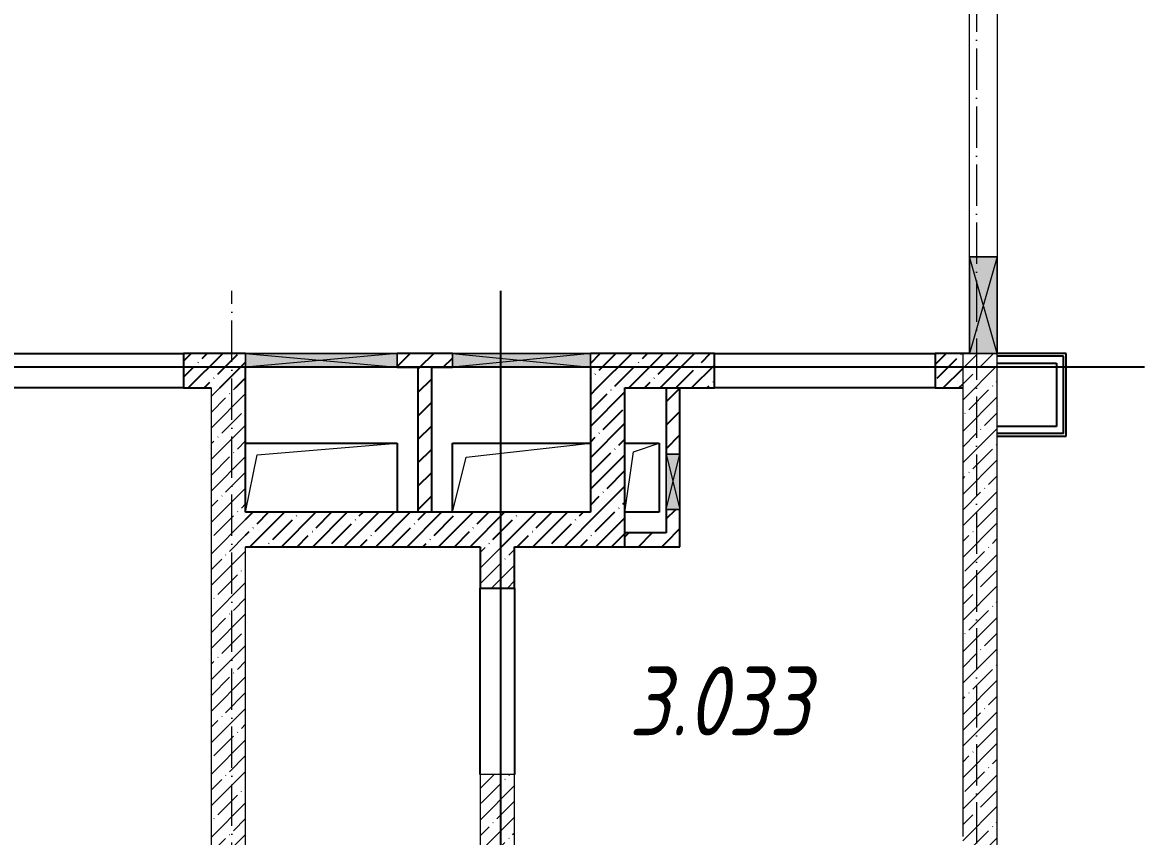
# Model space of a CAD drawing. Header units: millimetres. Extents: x -401725 to 250493, y 305116 to 802890.
# Drawn here: x 224611 to 232748, y 461597 to 467496 of the extents above; entities that cross this region are included whole.
import ezdxf

# ---------------------------------------------------------------- set-up
doc = ezdxf.new("R2010")
doc.units = ezdxf.units.MM
doc.linetypes.add('50_200_ШТРИХ_1Т_ш5_п1_п1_', pattern=[700, 500, -100, 0, -100])
for name, color, linetype, lineweight in [('A-DETL-GENF-OTLN', 7, 'Continuous', 9), ('A-GENM-____-OTLN', 7, 'Continuous', 9), ('A-GLAZ-____-OTLN', 7, 'Continuous', 9), ('A-WALL-____-MCUT-1', 7, 'Continuous', 9), ('A-WALL-____-PATT-1', 7, 'Continuous', 9), ('I-WALL-____-OTLN', 7, 'Continuous', 9), ('S-GRID-____-OTLN-1', 7, '50_200_ШТРИХ_1Т_ш5_п1_п1_', 9), ('Марки помещений', 7, 'Continuous', 9)]:
    doc.layers.add(name, color=color, linetype=linetype, lineweight=lineweight)
doc.styles.add('ISOCPEUR_I_2', font='isocpeui.ttf', dxfattribs={"width": 0.85, "height": 2.3})
pattern_1 = [(45, (142429.06, 459015.94), (-84.85281, 84.85281), [])]
pattern_2 = [(45, (142429.06, 459015.94), (-114.04925, 114.04925), []), (45, (142543.1, 459015.94), (-114.04925, 114.04925), [201.612, -40.322, 3.353, -36.97])]

# ---------------------------------------------------------------- blocks, each defined once
blk = doc.blocks.new('AR_Отверстие прямоугольное _в плите_ - AR_Отверстие прямоугольное _в плите_-V171-АР1_План отверстий 3 этажа в осях 1-64_А-ГГ')
at = {"layer": 'A-GENM-____-OTLN'}
for p, q in [((125, 250), (-125, 250)), ((-62.5, 187.5), (125, 250)), ((125, -250), (125, 250)), ((-125, -250), (-62.5, 187.5)), ((-125, -250), (125, -250))]:
    blk.add_line(p, q, dxfattribs=at)
blk = doc.blocks.new('AR_Отверстие прямоугольное _в плите_ - AR_Отверстие прямоугольное _в плите_-V206-АР1_План отверстий 3 этажа в осях 1-64_А-ГГ')
at = {"layer": 'A-GENM-____-OTLN'}
for p, q in [((500, 250), (-500, 250)), ((-500, 250), (-500, -250)), ((-400, 150), (500, 250)), ((-500, -250), (-400, 150))]:
    blk.add_line(p, q, dxfattribs=at)
blk = doc.blocks.new('AR_Отверстие прямоугольное _в плите_ - AR_Отверстие прямоугольное _в плите_-30552508-АР1_План отверстий 3 этажа в осях 1-64_А-ГГ')
at = {"layer": 'A-GENM-____-OTLN'}
for p, q in [((550, 250), (-550, 250)), ((-466.7, 166.7), (550, 250)), ((550, -250), (550, 250)), ((-550, -250), (-466.7, 166.7))]:
    blk.add_line(p, q, dxfattribs=at)
blk = doc.blocks.new('AR_Отверстие прямоугольное _в стене_ - AR_Отверстие прямоугольное _в стене__ЭОМ-36424574-АР1_План отверстий 3 этажа в осях 1-64_А-ГГ')
at = {"layer": 'A-GLAZ-____-OTLN'}
blk.add_hatch(color=256, dxfattribs=at).paths.add_polyline_path([(350, 100), (-350, 100), (-350, -100), (350, -100)], flags=0)
at = {"layer": 'A-DETL-GENF-OTLN'}
for p, q in [((-350, -100), (-350, 100)), ((-350, 100), (350, 100)), ((350, 100), (-350, -100)), ((-350, 100), (350, -100)), ((350, 100), (-350, 100)), ((-350, 100), (-350, -100)), ((350, 100), (350, -100)), ((350, -100), (350, 100)), ((350, -100), (-350, -100)), ((-350, -100), (350, -100))]:
    blk.add_line(p, q, dxfattribs=at)
blk = doc.blocks.new('AR_Отверстие прямоугольное _в стене_ - AR_Отверстие прямоугольное _в стене__ОВ-36971683-АР1_План отверстий 3 этажа в осях 1-64_А-ГГ')
at = {"layer": 'A-GLAZ-____-OTLN'}
blk.add_hatch(color=256, dxfattribs=at).paths.add_polyline_path([(500, -50), (500, 50), (-500, 50), (-500, -50)], flags=0)
at = {"layer": 'A-DETL-GENF-OTLN'}
for p, q in [((-500, -50), (-500, 50)), ((-500, 50), (500, 50)), ((500, 50), (-500, -50)), ((-500, 50), (500, -50)), ((500, 50), (-500, 50)), ((-500, 50), (-500, -50)), ((500, 50), (500, -50)), ((500, -50), (500, 50)), ((500, -50), (-500, -50)), ((-500, -50), (500, -50))]:
    blk.add_line(p, q, dxfattribs=at)
blk = doc.blocks.new('AR_Отверстие прямоугольное _в стене_ - AR_Отверстие прямоугольное _в стене__ОВ-36913595-АР1_План отверстий 3 этажа в осях 1-64_А-ГГ')
at = {"layer": 'A-GLAZ-____-OTLN'}
blk.add_hatch(color=256, dxfattribs=at).paths.add_polyline_path([(550, -50), (550, 50), (-550, 50), (-550, -50), (474.6, -50)], flags=0)
at = {"layer": 'A-DETL-GENF-OTLN'}
for p, q in [((-550, -50), (-550, 50)), ((-550, 50), (550, 50)), ((550, 50), (-550, -50)), ((-550, 50), (550, -50)), ((550, 50), (-550, 50)), ((-550, 50), (-550, -50)), ((550, 50), (550, -50)), ((550, -50), (550, 50)), ((550, -50), (-550, -50)), ((-550, -50), (550, -50))]:
    blk.add_line(p, q, dxfattribs=at)
blk = doc.blocks.new('AR_Отверстие прямоугольное _в стене_ - AR_Отверстие прямоугольное _в стене__ОВ-36970111-АР1_План отверстий 3 этажа в осях 1-64_А-ГГ')
at = {"layer": 'A-GLAZ-____-OTLN'}
blk.add_hatch(color=256, dxfattribs=at).paths.add_polyline_path([(-200, -50), (200, -50), (200, 50), (-200, 50)], flags=0)
at = {"layer": 'A-DETL-GENF-OTLN'}
for p, q in [((-200, -50), (-200, 50)), ((-200, 50), (200, 50)), ((200, 50), (-200, -50)), ((-200, 50), (200, -50)), ((200, 50), (-200, 50)), ((-200, 50), (-200, -50)), ((200, 50), (200, -50)), ((200, -50), (200, 50)), ((200, -50), (-200, -50)), ((-200, -50), (200, -50))]:
    blk.add_line(p, q, dxfattribs=at)

msp = doc.modelspace()

# ---------------------------------------------------------------- hatches: boundary and pattern name
h = msp.add_hatch()
h.set_pattern_fill('FP_38', color=256, style=0, pattern_type=2)
h.set_pattern_definition(pattern_2)
h.paths.add_polyline_path([(226229.0567, 464846.983), (226229.0567, 465096.983), (225779.0567, 465096.983), (225779.0567, 464846.983), (225979.0567, 464846.983)], flags=0)
h.paths.add_polyline_path([(223829.0567, 464846.983), (224179.0567, 464846.983), (224179.0567, 465096.983), (223579.0567, 465096.983), (223579.0567, 464846.983), (223718.737, 464846.983)], flags=0)
h = msp.add_hatch()
h.set_pattern_fill('FP_4', color=256, style=0, pattern_type=2)
h.set_pattern_definition(pattern_1)
h.paths.add_polyline_path([(227579.0567, 464996.983), (227729.0567, 464996.983), (227729.0567, 465096.983), (227329.0567, 465096.983), (227329.0567, 464996.983), (227479.0567, 464996.983)], flags=0)
h = msp.add_hatch()
h.set_pattern_fill('FP_38', color=256, style=0, pattern_type=2)
h.set_pattern_definition(pattern_2)
h.paths.add_polyline_path([(231429.0567, 464846.983), (231429.0567, 465096.983), (231229.0567, 465096.983), (231229.0567, 464846.983)], flags=0)
h.paths.add_polyline_path([(229021.1299, 464846.983), (229629.0567, 464846.983), (229629.0567, 465096.983), (228729.0567, 465096.983), (228729.0567, 464846.983), (228979.0567, 464846.983)], flags=0)
h = msp.add_hatch()
h.set_pattern_fill('FP_4', color=256, style=0, pattern_type=2)
h.set_pattern_definition(pattern_1)
h.paths.add_polyline_path([(227579.0567, 463946.983), (227579.0567, 464996.983), (227479.0567, 464996.983), (227479.0567, 463946.983)], flags=0)
h = msp.add_hatch()
h.set_pattern_fill('FP_38', color=256, style=0, pattern_type=2)
h.set_pattern_definition(pattern_2)
h.paths.add_polyline_path([(228979.0567, 463946.983), (228979.0567, 464846.983), (228729.0567, 464846.983), (228729.0567, 463946.983)], flags=0)
h = msp.add_hatch()
h.set_pattern_fill('FP_4', color=256, style=0, pattern_type=2)
h.set_pattern_definition(pattern_1)
h.paths.add_polyline_path([(229379.0567, 463696.983), (229379.0567, 463966.983), (229279.0567, 463966.983), (229279.0567, 463696.983)], flags=0)
h.paths.add_polyline_path([(229379.0567, 464366.983), (229379.0567, 464846.983), (229279.0567, 464846.983), (229279.0567, 464366.983), (229333.3424, 464366.983)], flags=0)
h = msp.add_hatch()
h.set_pattern_fill('FP_38', color=256, style=0, pattern_type=2)
h.set_pattern_definition(pattern_2)
h.paths.add_polyline_path([(228979.0567, 463696.983), (228979.0567, 463946.983), (226229.0567, 463946.983), (226229.0567, 463696.983), (228179.0567, 463696.983)], flags=0)
h = msp.add_hatch()
h.set_pattern_fill('FP_4', color=256, style=0, pattern_type=2)
h.set_pattern_definition(pattern_1)
h.paths.add_polyline_path([(229279.0567, 463696.983), (229279.0567, 463796.983), (228979.0567, 463796.983), (228979.0567, 463696.983), (229021.1299, 463696.983)], flags=0)
at = {"layer": 'A-WALL-____-PATT-1'}
h = msp.add_hatch(dxfattribs=at)
h.set_pattern_fill('FP_38', color=256, style=0, pattern_type=2)
h.set_pattern_definition(pattern_2)
h.paths.add_polyline_path([(231429.0567, 460871.983), (231679.0567, 460871.983), (231679.0567, 465096.983), (231429.0567, 465096.983), (231429.0567, 461470.055)], flags=0)
h = msp.add_hatch(dxfattribs=at)
h.set_pattern_fill('FP_38', color=256, style=0, pattern_type=2)
h.set_pattern_definition(pattern_2)
h.paths.add_polyline_path([(226229.0567, 460746.983), (226229.0567, 464846.983), (225979.0567, 464846.983), (225979.0567, 460746.983)], flags=0)
h = msp.add_hatch(dxfattribs=at)
h.set_pattern_fill('FP_38', color=256, style=0, pattern_type=2)
h.set_pattern_definition(pattern_2)
h.paths.add_polyline_path([(228179.0567, 460996.983), (228179.0567, 462046.983), (227929.0567, 462046.983), (227929.0567, 460996.983)], flags=0)
h.paths.add_polyline_path([(227929.0567, 463396.983), (228179.0567, 463396.983), (228179.0567, 463696.983), (227929.0567, 463696.983)], flags=0)

# ---------------------------------------------------------------- linework, layer by layer
at = {"color": 251, "ltscale": 0.6, "true_color": 0x636466}
for p, q in [((228079.0567, 454533.3346), (228079.0567, 465550.9569)), ((232747.844, 464996.983), (137760.2865, 464996.983))]:
    msp.add_line(p, q, dxfattribs=at)
for p, q in [((224179.0567, 465096.983), (225779.0567, 465096.983)), ((226229.0567, 465096.983), (225779.0567, 465096.983)), ((225779.0567, 465096.983), (225779.0567, 464846.983)), ((227729.0567, 465096.983), (227329.0567, 465096.983)), ((229629.0567, 465096.983), (228729.0567, 465096.983)), ((229629.0567, 464846.983), (229629.0567, 465096.983)), ((229629.0567, 465096.983), (231229.0567, 465096.983)), ((231479.0567, 465096.983), (231229.0567, 465096.983)), ((231229.0567, 465096.983), (231229.0567, 464846.983)), ((232179.0567, 465096.983), (231679.0567, 465096.983)), ((232159.0567, 465076.983), (231679.0567, 465076.983)), ((231679.0567, 465026.983), (232109.0567, 465026.983)), ((232109.0567, 465026.983), (232109.0567, 464566.983)), ((232159.0567, 464516.983), (232159.0567, 465076.983)), ((232179.0567, 464496.983), (232179.0567, 465096.983)), ((226229.0567, 463946.983), (226229.0567, 464996.983)), ((227329.0567, 464996.983), (227479.0567, 464996.983)), ((227479.0567, 464996.983), (227479.0567, 463946.983)), ((227579.0567, 464996.983), (227729.0567, 464996.983)), ((227579.0567, 463946.983), (227579.0567, 464996.983)), ((228729.0567, 464996.983), (228729.0567, 463946.983)), ((225779.0567, 464846.983), (224179.0567, 464846.983)), ((225779.0567, 464846.983), (225979.0567, 464846.983)), ((228979.0567, 464846.983), (229629.0567, 464846.983)), ((228979.0567, 463696.983), (228979.0567, 464846.983)), ((229279.0567, 464846.983), (229279.0567, 464366.983)), ((229379.0567, 464366.983), (229379.0567, 464846.983)), ((231229.0567, 464846.983), (229629.0567, 464846.983)), ((231229.0567, 464846.983), (231429.0567, 464846.983)), ((232109.0567, 464566.983), (231679.0567, 464566.983)), ((232159.0567, 464516.983), (231679.0567, 464516.983)), ((231679.0567, 464496.983), (232179.0567, 464496.983)), ((226229.0567, 464446.983), (227329.0567, 464446.983)), ((227329.0567, 464446.983), (227329.0567, 463946.983)), ((227729.0567, 464446.983), (228729.0567, 464446.983)), ((227729.0567, 463946.983), (227729.0567, 464446.983)), ((228979.0567, 464446.983), (229229.0567, 464446.983)), ((229229.0567, 464446.983), (229229.0567, 463946.983)), ((229279.0567, 463966.983), (229279.0567, 463796.983)), ((229379.0567, 463696.983), (229379.0567, 463966.983)), ((228729.0567, 463946.983), (226229.0567, 463946.983)), ((229229.0567, 463946.983), (228979.0567, 463946.983)), ((229279.0567, 463796.983), (228979.0567, 463796.983)), ((226229.0567, 463696.983), (227929.0567, 463696.983)), ((227929.0567, 463696.983), (227929.0567, 463396.983)), ((228179.0567, 463396.983), (228179.0567, 463696.983)), ((228179.0567, 463696.983), (228979.0567, 463696.983)), ((228979.0567, 463696.983), (229379.0567, 463696.983)), ((227929.0567, 463396.983), (228179.0567, 463396.983)), ((227929.0567, 462046.983), (227929.0567, 463396.983)), ((228179.0567, 463396.983), (228179.0567, 462046.983))]:
    msp.add_line(p, q)
at = {"layer": 'A-WALL-____-MCUT-1'}
for p, q in [((231429.0567, 465096.983), (231429.0567, 461596.983)), ((231679.0567, 457596.983), (231679.0567, 465096.983)), ((225979.0567, 464846.983), (225979.0567, 460746.983)), ((226229.0567, 460996.983), (226229.0567, 463696.983)), ((227929.0567, 462046.983), (227929.0567, 460996.983)), ((228179.0567, 462046.983), (227929.0567, 462046.983)), ((228179.0567, 460996.983), (228179.0567, 462046.983))]:
    msp.add_line(p, q, dxfattribs=at)
at = {"layer": 'I-WALL-____-OTLN'}
for p, q in [((231479.0567, 465796.983), (231479.0567, 467996.983)), ((231679.0567, 467996.983), (231679.0567, 465796.983))]:
    msp.add_line(p, q, dxfattribs=at)
at = {"layer": 'S-GRID-____-OTLN-1', "color": 251, "ltscale": 0.6, "true_color": 0x636466}
for p, q in [((231529.0567, 508896.9006), (231529.0567, 454533.3346)), ((226129.0567, 454533.3346), (226129.0567, 465550.9569))]:
    msp.add_line(p, q, dxfattribs=at)

# ---------------------------------------------------------------- block references
for name, p, rotation in [('AR_Отверстие прямоугольное _в стене_ - AR_Отверстие прямоугольное _в стене__ЭОМ-36424574-АР1_План отверстий 3 этажа в осях 1-64_А-ГГ', (231579.0567, 465446.983), 269.9999999999999), ('AR_Отверстие прямоугольное _в стене_ - AR_Отверстие прямоугольное _в стене__ОВ-36970111-АР1_План отверстий 3 этажа в осях 1-64_А-ГГ', (229329.0567, 464166.983), 90)]:
    msp.add_blockref(name, p, dxfattribs=dict(rotation=rotation))
for name, p in [('AR_Отверстие прямоугольное _в стене_ - AR_Отверстие прямоугольное _в стене__ОВ-36913595-АР1_План отверстий 3 этажа в осях 1-64_А-ГГ', (226779.0567, 465046.983)), ('AR_Отверстие прямоугольное _в стене_ - AR_Отверстие прямоугольное _в стене__ОВ-36971683-АР1_План отверстий 3 этажа в осях 1-64_А-ГГ', (228229.0567, 465046.983)), ('AR_Отверстие прямоугольное _в плите_ - AR_Отверстие прямоугольное _в плите_-30552508-АР1_План отверстий 3 этажа в осях 1-64_А-ГГ', (226779.0567, 464196.983)), ('AR_Отверстие прямоугольное _в плите_ - AR_Отверстие прямоугольное _в плите_-V206-АР1_План отверстий 3 этажа в осях 1-64_А-ГГ', (228229.0567, 464196.983)), ('AR_Отверстие прямоугольное _в плите_ - AR_Отверстие прямоугольное _в плите_-V171-АР1_План отверстий 3 этажа в осях 1-64_А-ГГ', (229104.0567, 464196.983))]:
    msp.add_blockref(name, p)

# ---------------------------------------------------------------- texts
at = {"layer": 'Марки помещений', "insert": (229006.9907, 462829.7896), "char_height": 500, "width": 785.65375, "attachment_point": 1, "style": 'ISOCPEUR_I_2'}
msp.add_mtext('3.033', dxfattribs=at)

doc.saveas('drawing.dxf')
